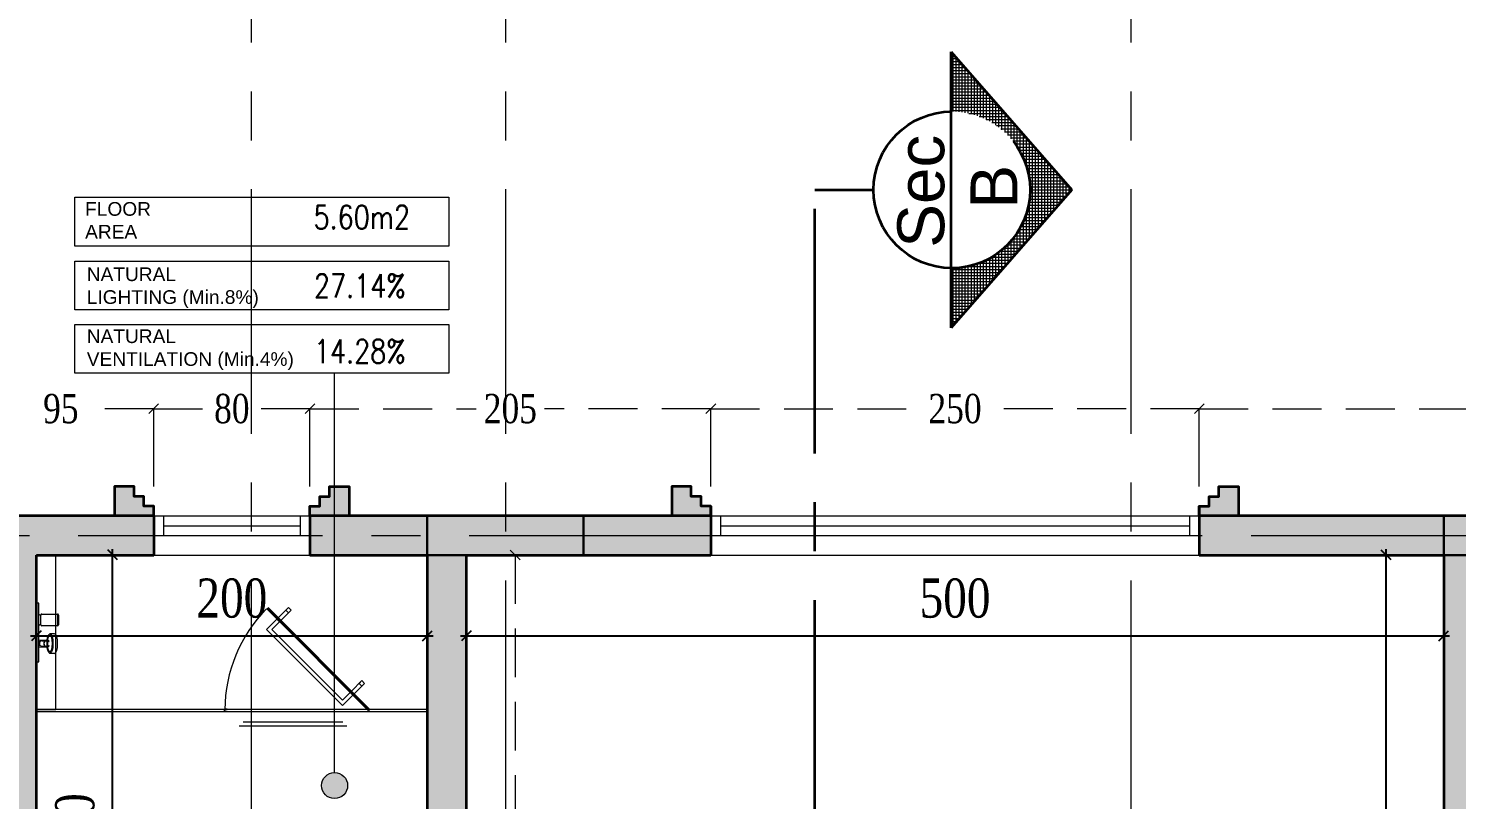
# Model space of a CAD drawing. Header units: inches. Extents: x -114 to 635, y -137 to 57.
# Drawn here: x 34.04 to 41.34, y 29.73 to 33.67 of the extents above; entities that cross this region are included whole.
import ezdxf
from ezdxf.enums import TextEntityAlignment as Align

# ---------------------------------------------------------------- set-up
doc = ezdxf.new("R2010")
doc.units = ezdxf.units.IN
doc.header["$MEASUREMENT"] = 0
doc.header["$PDMODE"] = 98
for name, pattern in [('( Hidden )', [0.375, 0.25, -0.125]), ('CENTER', [2, 1.25, -0.25, 0.25, -0.25]), ('CENTERX2', [4, 2.5, -0.5, 0.5, -0.5]), ('DASHED2', [0.375, 0.25, -0.125]), ('VILLA AXIS$0$CENTER', [2, 1.25, -0.25, 0.25, -0.25])]:
    doc.linetypes.add(name, pattern=pattern)
doc.layers.get('0').update_dxf_attribs({"lineweight": 5})
doc.layers.get('Defpoints').update_dxf_attribs({"lineweight": 5})
for name, color, linetype, lineweight in [('.', 14, 'Continuous', 9), ('A-SECTION LINE', 230, 'Continuous', 35), ('A-SECTION TAG', 230, 'Continuous', 5), ('COLUMNS HATCH', 1, 'Continuous', 5), ('DETAILS DIMENSION', 15, 'Continuous', 5), ('E-AX', 9, '( Hidden )', 0), ('E-C', 6, 'Continuous', 5), ('FIXTURE', 5, 'Continuous', 5), ('HATCH', 15, 'Continuous', 0), ('PROPOSED COLUMNS', 6, 'Continuous', 30), ('ROOM INFORMATION', 7, 'Continuous', 5), ('ROOMS DIMENSION', 3, 'Continuous', 5), ('TEXT ROOM INFORMATION', 1, 'Continuous', 5), ('WALL PROPOSED', 7, 'Continuous', 30), ('WINDOWS', 5, 'Continuous', 5)]:
    doc.layers.add(name, color=color, linetype=linetype, lineweight=lineweight)
doc.layers.add('AXIES', color=7, linetype='CENTER', lineweight=0, true_color=0x949596)
doc.styles.add('Arial', font='arial.ttf')
doc.styles.add('ROMANS-TITLE', font='ROMANS.shx', dxfattribs={"width": 0.8})
doc.styles.add('ST', font='times.ttf', dxfattribs={"width": 0.8})
doc.styles.get("Standard").update_dxf_attribs({"font": 'arial.ttf'})
doc.styles.add('style4', font='times.ttf', dxfattribs={"width": 0.8})
doc.dimstyles.new('DIM100-2', dxfattribs={"dimtxt": 0.2, "dimasz": 0.05, "dimexe": 0.1, "dimexo": 0.1, "dimgap": 0.09, "dimtad": 1, "dimdec": 0, "dimlfac": 100, "dimzin": 0, "dimdsep": 46, "dimtxsty": 'style4', "dimblk1": 'OBLIQUE', "dimblk2": 'OBLIQUE', "dimsah": 1, "dimcen": 0.09, "dimdle": 0.03, "dimse1": 1, "dimse2": 1, "dimclrd": 256, "dimclrt": 256, "dimadec": 0, "dimazin": 0, "dimtfac": 1, "dimtdec": 0, "dimtix": 1, "dimtmove": 2, "dimatfit": 3, "dimldrblk": 'OBLIQUE', "dimfxl": 1, "dimtolj": 1, "dimtzin": 0, "dimarcsym": 0})
doc.dimstyles.new('RASH PLAN', dxfattribs={"dimtxt": 0.15, "dimasz": 0.05, "dimexe": 0, "dimexo": 0.1, "dimgap": 0.05, "dimtad": 0, "dimdec": 0, "dimlfac": 100, "dimzin": 0, "dimdsep": 46, "dimtxsty": 'ST', "dimblk": 'OBLIQUE', "dimcen": 0.09, "dimclrd": 200, "dimclre": 6, "dimclrt": 1, "dimadec": 0, "dimazin": 0, "dimtfac": 1, "dimtdec": 0, "dimtmove": 1, "dimatfit": 3, "dimldrblk": 'OBLIQUE', "dimfxl": 0, "dimtolj": 1, "dimtzin": 0, "dimlwd": -1, "dimlwe": -1, "dimarcsym": 0})

# ---------------------------------------------------------------- blocks, each defined once
blk = doc.blocks.new('_Oblique')
at = {"color": 0, "lineweight": -2}
blk.add_line((-0.5, -0.5), (0.5, 0.5), dxfattribs=at)
blk = doc.blocks.new('*D134')
at = {"layer": 'Defpoints', "color": 0, "transparency": 16777216}
for p in [(34.6793, 31.7285), (33.729, 31.4805), (34.6793, 31.2305)]:
    blk.add_point(p, dxfattribs=at)
at = {"layer": 'DETAILS DIMENSION', "color": 6, "transparency": 16777216}
for p, q in [((33.729, 31.5805), (33.729, 31.7285)), ((34.6793, 31.3305), (34.6793, 31.7285))]:
    blk.add_line(p, q, dxfattribs=at)
at = {"layer": 'DETAILS DIMENSION', "color": 200, "linetype": 'DASHED2', "transparency": 16777216}
for p, q in [((33.729, 31.7285), (34.0749, 31.7285)), ((34.6793, 31.7285), (34.3334, 31.7285))]:
    blk.add_line(p, q, dxfattribs=at)
at = {"layer": 'DETAILS DIMENSION', "color": 200, "transparency": 16777216, "xscale": 0.05, "yscale": 0.05, "zscale": 0.05, "rotation": 180}
blk.add_blockref('_Oblique', (33.729, 31.7285), dxfattribs=at)
at = {"layer": 'DETAILS DIMENSION', "color": 200, "transparency": 16777216, "xscale": 0.05, "yscale": 0.05, "zscale": 0.05}
blk.add_blockref('_Oblique', (34.6793, 31.7285), dxfattribs=at)
at = {"layer": 'DETAILS DIMENSION', "color": 1, "transparency": 16777216, "insert": (34.2041, 31.7285), "char_height": 0.15, "attachment_point": 5, "style": 'ST'}
blk.add_mtext('\\A1;95', dxfattribs=at)
blk = doc.blocks.new('*D135')
at = {"layer": 'Defpoints', "color": 0, "transparency": 16777216}
for p in [(35.4785, 31.7285), (34.6793, 31.2305), (35.4785, 31.2305)]:
    blk.add_point(p, dxfattribs=at)
at = {"layer": 'DETAILS DIMENSION', "color": 6, "transparency": 16777216}
for p, q in [((34.6793, 31.3305), (34.6793, 31.7285)), ((35.4785, 31.3305), (35.4785, 31.7285))]:
    blk.add_line(p, q, dxfattribs=at)
at = {"layer": 'DETAILS DIMENSION', "color": 200, "linetype": 'DASHED2', "transparency": 16777216}
for p, q in [((34.6793, 31.7285), (34.9488, 31.7285)), ((35.4785, 31.7285), (35.209, 31.7285))]:
    blk.add_line(p, q, dxfattribs=at)
at = {"layer": 'DETAILS DIMENSION', "color": 200, "transparency": 16777216, "xscale": 0.05, "yscale": 0.05, "zscale": 0.05, "rotation": 180}
blk.add_blockref('_Oblique', (34.6793, 31.7285), dxfattribs=at)
at = {"layer": 'DETAILS DIMENSION', "color": 200, "transparency": 16777216, "xscale": 0.05, "yscale": 0.05, "zscale": 0.05}
blk.add_blockref('_Oblique', (35.4785, 31.7285), dxfattribs=at)
at = {"layer": 'DETAILS DIMENSION', "color": 1, "transparency": 16777216, "insert": (35.0789, 31.7285), "char_height": 0.15, "attachment_point": 5, "style": 'ST'}
blk.add_mtext('\\A1;80', dxfattribs=at)
blk = doc.blocks.new('*D136')
at = {"layer": 'Defpoints', "color": 0, "transparency": 16777216}
for p in [(37.529, 31.7285), (35.4785, 31.2305), (37.529, 31.2305)]:
    blk.add_point(p, dxfattribs=at)
at = {"layer": 'DETAILS DIMENSION', "color": 6, "transparency": 16777216}
for p, q in [((35.4785, 31.3305), (35.4785, 31.7285)), ((37.529, 31.3305), (37.529, 31.7285))]:
    blk.add_line(p, q, dxfattribs=at)
at = {"layer": 'DETAILS DIMENSION', "color": 200, "linetype": 'DASHED2', "transparency": 16777216}
for p, q in [((35.4785, 31.7285), (36.3286, 31.7285)), ((37.529, 31.7285), (36.6789, 31.7285))]:
    blk.add_line(p, q, dxfattribs=at)
at = {"layer": 'DETAILS DIMENSION', "color": 200, "transparency": 16777216, "xscale": 0.05, "yscale": 0.05, "zscale": 0.05, "rotation": 180}
blk.add_blockref('_Oblique', (35.4785, 31.7285), dxfattribs=at)
at = {"layer": 'DETAILS DIMENSION', "color": 200, "transparency": 16777216, "xscale": 0.05, "yscale": 0.05, "zscale": 0.05}
blk.add_blockref('_Oblique', (37.529, 31.7285), dxfattribs=at)
at = {"layer": 'DETAILS DIMENSION', "color": 1, "transparency": 16777216, "insert": (36.5038, 31.7285), "char_height": 0.15, "attachment_point": 5, "style": 'ST'}
blk.add_mtext('\\A1;205', dxfattribs=at)
blk = doc.blocks.new('*D137')
at = {"layer": 'Defpoints', "color": 0, "transparency": 16777216}
for p in [(40.0282, 31.7285), (37.529, 31.2305), (40.0282, 31.2305)]:
    blk.add_point(p, dxfattribs=at)
at = {"layer": 'DETAILS DIMENSION', "color": 6, "transparency": 16777216}
for p, q in [((37.529, 31.3305), (37.529, 31.7285)), ((40.0282, 31.3305), (40.0282, 31.7285))]:
    blk.add_line(p, q, dxfattribs=at)
at = {"layer": 'DETAILS DIMENSION', "color": 200, "linetype": 'DASHED2', "transparency": 16777216}
for p, q in [((37.529, 31.7285), (38.6008, 31.7285)), ((40.0282, 31.7285), (38.9564, 31.7285))]:
    blk.add_line(p, q, dxfattribs=at)
at = {"layer": 'DETAILS DIMENSION', "color": 200, "transparency": 16777216, "xscale": 0.05, "yscale": 0.05, "zscale": 0.05, "rotation": 180}
blk.add_blockref('_Oblique', (37.529, 31.7285), dxfattribs=at)
at = {"layer": 'DETAILS DIMENSION', "color": 200, "transparency": 16777216, "xscale": 0.05, "yscale": 0.05, "zscale": 0.05}
blk.add_blockref('_Oblique', (40.0282, 31.7285), dxfattribs=at)
at = {"layer": 'DETAILS DIMENSION', "color": 1, "transparency": 16777216, "insert": (38.7786, 31.7285), "char_height": 0.15, "attachment_point": 5, "style": 'ST'}
blk.add_mtext('\\A1;250', dxfattribs=at)
blk = doc.blocks.new('*D138')
at = {"layer": 'Defpoints', "color": 0, "transparency": 16777216}
for p in [(47.1785, 31.7285), (40.0282, 31.2305), (47.1785, 31.1805)]:
    blk.add_point(p, dxfattribs=at)
at = {"layer": 'DETAILS DIMENSION', "color": 6, "transparency": 16777216}
for p, q in [((40.0282, 31.3305), (40.0282, 31.7285)), ((47.1785, 31.2805), (47.1785, 31.7285))]:
    blk.add_line(p, q, dxfattribs=at)
at = {"layer": 'DETAILS DIMENSION', "color": 200, "linetype": 'DASHED2', "transparency": 16777216}
for p, q in [((40.0282, 31.7285), (43.4296, 31.7285)), ((47.1785, 31.7285), (43.7771, 31.7285))]:
    blk.add_line(p, q, dxfattribs=at)
at = {"layer": 'DETAILS DIMENSION', "color": 200, "transparency": 16777216, "xscale": 0.05, "yscale": 0.05, "zscale": 0.05, "rotation": 180}
blk.add_blockref('_Oblique', (40.0282, 31.7285), dxfattribs=at)
at = {"layer": 'DETAILS DIMENSION', "color": 200, "transparency": 16777216, "xscale": 0.05, "yscale": 0.05, "zscale": 0.05}
blk.add_blockref('_Oblique', (47.1785, 31.7285), dxfattribs=at)
at = {"layer": 'DETAILS DIMENSION', "color": 1, "transparency": 16777216, "insert": (43.6034, 31.7285), "char_height": 0.15, "attachment_point": 5, "style": 'ST'}
blk.add_mtext('\\A1;715', dxfattribs=at)
blk = doc.blocks.new('*D207')
at = {"layer": 'Defpoints', "color": 0, "transparency": 16777216}
for p in [(34.0791, 30.9805), (36.0787, 30.9805), (36.0787, 30.5672)]:
    blk.add_point(p, dxfattribs=at)
at = {"layer": 'ROOMS DIMENSION', "linetype": 'Continuous', "lineweight": -2, "transparency": 16777216}
blk.add_line((34.0491, 30.5672), (36.1087, 30.5672), dxfattribs=at)
at = {"layer": 'ROOMS DIMENSION', "lineweight": -2, "transparency": 16777216, "xscale": 0.05, "yscale": 0.05, "zscale": 0.05, "rotation": 180}
blk.add_blockref('_Oblique', (34.0791, 30.5672), dxfattribs=at)
at = {"layer": 'ROOMS DIMENSION', "lineweight": -2, "transparency": 16777216, "xscale": 0.05, "yscale": 0.05, "zscale": 0.05}
blk.add_blockref('_Oblique', (36.0787, 30.5672), dxfattribs=at)
at = {"layer": 'ROOMS DIMENSION', "transparency": 16777216, "insert": (35.0789, 30.759), "char_height": 0.2, "attachment_point": 5, "style": 'style4'}
blk.add_mtext('\\A1;200', dxfattribs=at)
blk = doc.blocks.new('*D208')
at = {"layer": 'Defpoints', "color": 0, "transparency": 16777216}
for p in [(36.2787, 30.9805), (41.2786, 30.9805), (41.2786, 30.5672)]:
    blk.add_point(p, dxfattribs=at)
at = {"layer": 'ROOMS DIMENSION', "linetype": 'Continuous', "lineweight": -2, "transparency": 16777216}
blk.add_line((36.2487, 30.5672), (41.3086, 30.5672), dxfattribs=at)
at = {"layer": 'ROOMS DIMENSION', "lineweight": -2, "transparency": 16777216, "xscale": 0.05, "yscale": 0.05, "zscale": 0.05, "rotation": 180}
blk.add_blockref('_Oblique', (36.2787, 30.5672), dxfattribs=at)
at = {"layer": 'ROOMS DIMENSION', "lineweight": -2, "transparency": 16777216, "xscale": 0.05, "yscale": 0.05, "zscale": 0.05}
blk.add_blockref('_Oblique', (41.2786, 30.5672), dxfattribs=at)
at = {"layer": 'ROOMS DIMENSION', "transparency": 16777216, "insert": (38.7786, 30.759), "char_height": 0.2, "attachment_point": 5, "style": 'style4'}
blk.add_mtext('\\A1;500', dxfattribs=at)
blk = doc.blocks.new('*D236')
at = {"layer": 'Defpoints', "color": 0, "transparency": 16777216}
for p in [(36.2787, 30.9805), (36.5282, 30.9805), (36.2787, 27.6797)]:
    blk.add_point(p, dxfattribs=at)
at = {"layer": 'DETAILS DIMENSION', "color": 6, "transparency": 16777216}
for p, q in [((36.3787, 30.9805), (36.5282, 30.9805)), ((36.3787, 27.6797), (36.5282, 27.6797))]:
    blk.add_line(p, q, dxfattribs=at)
at = {"layer": 'DETAILS DIMENSION', "color": 200, "linetype": 'DASHED2', "transparency": 16777216}
for p, q in [((36.5282, 30.9805), (36.5282, 29.5062)), ((36.5282, 27.6797), (36.5282, 29.1539))]:
    blk.add_line(p, q, dxfattribs=at)
at = {"layer": 'DETAILS DIMENSION', "color": 200, "transparency": 16777216, "xscale": 0.05, "yscale": 0.05, "zscale": 0.05}
for p, rotation in [((36.5282, 30.9805), 90), ((36.5282, 27.6797), 270)]:
    blk.add_blockref('_Oblique', p, dxfattribs=dict(at, rotation=rotation))
at = {"layer": 'DETAILS DIMENSION', "color": 1, "transparency": 16777216, "insert": (36.5282, 29.3301), "char_height": 0.15, "attachment_point": 5, "rotation": 90, "style": 'ST'}
blk.add_mtext('\\A1;330', dxfattribs=at)
blk = doc.blocks.new('*D274')
at = {"layer": 'Defpoints', "color": 0, "transparency": 16777216}
for p in [(34.0791, 30.9813), (34.4687, 30.9813), (34.0791, 28.18)]:
    blk.add_point(p, dxfattribs=at)
at = {"layer": 'ROOMS DIMENSION', "linetype": 'Continuous', "lineweight": -2, "transparency": 16777216}
blk.add_line((34.4687, 28.15), (34.4687, 31.0113), dxfattribs=at)
at = {"layer": 'ROOMS DIMENSION', "lineweight": -2, "transparency": 16777216, "xscale": 0.05, "yscale": 0.05, "zscale": 0.05}
for p, rotation in [((34.4687, 30.9813), 90), ((34.4687, 28.18), 270)]:
    blk.add_blockref('_Oblique', p, dxfattribs=dict(at, rotation=rotation))
at = {"layer": 'ROOMS DIMENSION', "transparency": 16777216, "insert": (34.2769, 29.5807), "char_height": 0.2, "attachment_point": 5, "rotation": 90, "style": 'style4'}
blk.add_mtext('\\A1;280', dxfattribs=at)
blk = doc.blocks.new('*D277')
at = {"layer": 'Defpoints', "color": 0, "transparency": 16777216}
for p in [(40.9842, 30.9805), (41.2786, 30.9805), (41.2786, 25.9801)]:
    blk.add_point(p, dxfattribs=at)
at = {"layer": 'ROOMS DIMENSION', "linetype": 'Continuous', "lineweight": -2, "transparency": 16777216}
blk.add_line((40.9842, 25.9501), (40.9842, 31.0105), dxfattribs=at)
at = {"layer": 'ROOMS DIMENSION', "lineweight": -2, "transparency": 16777216, "xscale": 0.05, "yscale": 0.05, "zscale": 0.05}
for p, rotation in [((40.9842, 30.9805), 90), ((40.9842, 25.9801), 270)]:
    blk.add_blockref('_Oblique', p, dxfattribs=dict(at, rotation=rotation))
at = {"layer": 'ROOMS DIMENSION', "transparency": 16777216, "insert": (40.7925, 28.4803), "char_height": 0.2, "attachment_point": 5, "rotation": 90, "style": 'style4'}
blk.add_mtext('\\A1;500', dxfattribs=at)
blk = doc.blocks.new('DASLASDLASLDASLASDLASLQWELQWELQWELQWELQ')
at = {"layer": 'AXIES', "linetype": 'CENTERX2', "ltscale": 0.5}
for p, q in [((35.1783, -578.2063), (35.1783, -610.1736)), ((36.4786, -578.2063), (36.4786, -610.1736)), ((39.6784, -578.2063), (39.6784, -610.1736)), ((20.2934, -581.9767), (52.6834, -581.9767))]:
    blk.add_line(p, q, dxfattribs=at)
blk = doc.blocks.new('QWEQWLDASLLDLQLEQWLDASLELQWLQELQWLE')
at = {"layer": 'COLUMNS HATCH', "ltscale": 300}
for points in [[(939.4903, -41.9196), (939.4903, -42.1196), (938.6903, -42.1196), (938.6903, -41.9196)], [(945.0901, -41.9196), (945.0901, -42.1196), (943.8901, -42.1196), (943.8901, -41.9196)]]:
    blk.add_hatch(color=256, dxfattribs=at).paths.add_polyline_path(points)
at = {"layer": 'PROPOSED COLUMNS'}
for points in [[(939.4903, -41.9196), (939.4903, -42.1196), (938.6903, -42.1196), (938.6903, -41.9196)], [(945.0901, -41.9196), (945.0901, -42.1196), (943.8901, -42.1196), (943.8901, -41.9196)]]:
    blk.add_lwpolyline(points, close=True, dxfattribs=at)
blk = doc.blocks.new('Room Info')
at = {"layer": 'TEXT ROOM INFORMATION', "ltscale": 5}
for tag, p in [('FLR_AREA', (17, 833.5)), ('NAT_LIGHT', (19, 482.5)), ('NAT_VENT', (19, 147.5))]:
    blk.add_attdef(tag, p, '', height=180, dxfattribs=at)

msp = doc.modelspace()

# ---------------------------------------------------------------- hatches: boundary and pattern name
at = {"layer": '.'}
h = msp.add_hatch(color=9, dxfattribs=at)
h.dxf.hatch_style = 1
edge = h.paths.add_edge_path()
edge.add_arc((35.6045, 29.8016), 0.0666, 0, 360)
at = {"layer": 'HATCH'}
h = msp.add_hatch(dxfattribs=at)
h.set_pattern_fill('ANSI37', color=256, scale=0.125165, angle=2115, style=0)
h.set_pattern_definition([(360, (22.637594, 88.874711), (1e-16, 0.015645583), []), (90, (22.637594, 88.874711), (-0.015645583, 1e-16), [])])
h.paths.add_polyline_path([(39.3762, 32.8481), (38.7583, 32.1429), (38.7583, 32.4476, 0.002362), (38.7621, 32.4476, 1), (38.7621, 33.2486, 0.002362), (38.7583, 33.2486), (38.7583, 33.5534)])
at = {"layer": 'HATCH', "true_color": 0x939598}
h = msp.add_hatch(color=252, dxfattribs=at)
h.dxf.hatch_style = 1
h.paths.add_polyline_path([(34.6293, 31.2805), (34.5793, 31.2805), (34.5793, 31.3305), (34.4793, 31.3305), (34.4793, 31.1805), (34.6793, 31.1805), (34.6793, 31.2305), (34.6293, 31.2305)])
h = msp.add_hatch(color=252, dxfattribs=at)
h.dxf.hatch_style = 1
h.paths.add_polyline_path([(35.6785, 31.3305), (35.5785, 31.3305), (35.5785, 31.2805), (35.5285, 31.2805), (35.5285, 31.2305), (35.4785, 31.2305), (35.4785, 31.1805), (35.6785, 31.1805)])
h = msp.add_hatch(color=252, dxfattribs=at)
h.dxf.hatch_style = 1
h.paths.add_polyline_path([(37.479, 31.2805), (37.429, 31.2805), (37.429, 31.3305), (37.329, 31.3305), (37.329, 31.1805), (37.529, 31.1805), (37.529, 31.2305), (37.479, 31.2305)])
h = msp.add_hatch(color=252, dxfattribs=at)
h.dxf.hatch_style = 1
h.paths.add_polyline_path([(40.2282, 31.3305), (40.1282, 31.3305), (40.1282, 31.2805), (40.0782, 31.2805), (40.0782, 31.2305), (40.0282, 31.2305), (40.0282, 31.1805), (40.2282, 31.1805)])
h = msp.add_hatch(color=252, dxfattribs=at)
h.dxf.hatch_style = 1
h.paths.add_polyline_path([(34.6793, 31.1805), (33.029, 31.1805), (33.029, 30.9805), (33.8791, 30.9805), (33.8791, 25.9801), (31.3796, 25.9801), (31.3796, 26.5797), (31.1796, 26.5797), (31.1796, 25.9801), (26.9785, 25.9805), (26.9785, 25.7805), (27.0786, 25.7801), (27.0786, 25.5811), (27.1936, 25.5811), (27.2786, 25.5811), (27.2786, 25.7801), (33.0786, 25.7801), (33.0786, 23.9796), (32.8786, 23.9796), (32.8786, 23.7796), (33.2786, 23.7796), (33.2786, 23.9796), (33.2786, 25.7801), (36.0784, 25.7801), (36.0784, 24.9796), (36.1634, 24.9796), (36.2784, 24.9796), (36.2784, 25.7801), (38.5789, 25.7801), (38.5789, 23.9796), (36.2784, 23.9796), (36.2784, 24.0796), (36.1634, 24.0796), (36.0784, 24.0796), (36.0784, 23.9796), (36.0784, 23.7796), (39.479, 23.7796), (39.479, 23.9796), (38.7789, 23.9796), (38.7789, 25.7801), (40.0784, 25.7801), (40.0784, 25.9801), (36.2787, 25.9801), (36.2787, 26.5797), (36.0787, 26.5797), (36.0787, 25.9801), (34.0791, 25.9801), (34.0791, 27.98), (35.0783, 27.98), (35.0783, 28.065), (35.0783, 28.18), (34.0791, 28.18), (34.0791, 30.9805), (34.6793, 30.9805)])
h = msp.add_hatch(color=252, dxfattribs=at)
h.dxf.hatch_style = 1
h.paths.add_polyline_path([(36.2787, 30.9805), (37.529, 30.9805), (37.529, 31.1805), (35.4785, 31.1805), (35.4785, 30.9805), (36.0787, 30.9805), (36.0787, 28.18), (35.9783, 28.18), (35.9783, 28.065), (35.9783, 27.98), (36.0787, 27.98), (36.0787, 27.6797), (36.2787, 27.6797)])
h = msp.add_hatch(color=252, dxfattribs=at)
h.dxf.hatch_style = 1
h.paths.add_polyline_path([(47.1785, 31.1805), (40.0282, 31.1805), (40.0282, 30.9805), (41.2786, 30.9805), (41.2786, 25.9801), (41.1784, 25.9801), (41.1784, 25.8951), (41.1784, 25.7801), (41.2786, 25.7801), (41.2786, 25.1795), (41.4786, 25.1795), (41.4786, 28.7794), (42.1786, 28.7794), (42.1786, 28.9794), (41.4786, 28.9794), (41.4786, 30.9805), (43.9788, 30.9805), (43.9788, 29.9822), (44.0638, 29.9822), (44.1788, 29.9822), (44.1788, 30.9805), (46.9785, 30.9805), (46.9785, 30.3796), (47.1785, 30.3796), (47.1785, 30.9805)])

# ---------------------------------------------------------------- linework, layer by layer
at = {"layer": 'A-SECTION LINE', "linetype": 'VILLA AXIS$0$CENTER'}
msp.add_line((38.0616, 32.8481), (38.3616, 32.8481), dxfattribs=at)
at = {"layer": 'A-SECTION LINE', "linetype": 'VILLA AXIS$0$CENTER', "ltscale": 1.5}
msp.add_lwpolyline([(39.3762, 32.8481), (38.7583, 32.1429), (38.7583, 33.5534)], close=True, dxfattribs=at)
at = {"layer": 'A-SECTION LINE', "linetype": 'VILLA AXIS$0$CENTER'}
msp.add_lwpolyline([(38.0616, 5.5005), (38.0616, 32.8481)], dxfattribs=at)
at = {"layer": 'A-SECTION LINE', "linetype": 'VILLA AXIS$0$CENTER', "ltscale": 1.5}
msp.add_circle((38.7621, 32.8481), 0.4005, dxfattribs=at)
at = {"layer": 'FIXTURE'}
for p, q in [((35.7784, 30.1831), (35.2574, 30.7049)), ((35.2601, 30.7093), (35.7827, 30.186)), ((35.2645, 30.7119), (35.7855, 30.1902)), ((35.3689, 30.7128), (35.3159, 30.6598)), ((35.3831, 30.6987), (35.33, 30.6457)), ((34.1021, 30.6236), (34.1021, 30.674)), ((34.1021, 30.6238), (34.1021, 30.6738)), ((34.1071, 30.6788), (34.1871, 30.6788)), ((34.1871, 30.6188), (34.1071, 30.6188)), ((34.1871, 30.6788), (34.1871, 30.6188)), ((34.1921, 30.6738), (34.1921, 30.6238)), ((35.2558, 30.5997), (35.3088, 30.6527)), ((35.2841, 30.5997), (35.323, 30.6386)), ((35.323, 30.6386), (35.3088, 30.6527)), ((35.33, 30.6457), (35.3159, 30.6598)), ((35.6447, 30.2108), (35.2558, 30.5997)), ((35.6447, 30.2391), (35.2841, 30.5997)), ((35.7437, 30.3381), (35.6907, 30.285)), ((35.7578, 30.3239), (35.7048, 30.2709)), ((35.6447, 30.2391), (35.6836, 30.278)), ((35.6447, 30.2108), (35.6977, 30.2638)), ((35.6836, 30.278), (35.6977, 30.2638)), ((35.6907, 30.285), (35.7048, 30.2709)), ((35.0251, 30.1923), (35.0421, 30.1925)), ((35.0251, 30.1923), (35.0251, 30.1918)), ((35.0251, 30.1918), (35.0421, 30.1915)), ((35.0551, 30.1915), (35.0421, 30.1925)), ((35.0421, 30.1795), (35.0421, 30.1915)), ((35.0421, 30.183), (35.0421, 30.189)), ((35.0421, 30.1795), (35.0551, 30.1804)), ((35.0431, 30.1805), (35.0431, 30.1915)), ((35.0451, 30.1914), (35.0431, 30.1915)), ((35.0451, 30.1914), (35.0431, 30.1915)), ((35.0451, 30.191), (35.0431, 30.189)), ((35.0431, 30.183), (35.0431, 30.189)), ((35.0431, 30.183), (35.0451, 30.181)), ((35.0451, 30.1806), (35.0431, 30.1805)), ((35.0451, 30.191), (35.0451, 30.1914)), ((35.0451, 30.191), (35.0451, 30.1914)), ((35.0451, 30.191), (35.0456, 30.191)), ((35.0451, 30.191), (35.0456, 30.191)), ((35.0451, 30.1806), (35.0451, 30.181)), ((35.0451, 30.181), (35.0456, 30.181)), ((35.0456, 30.191), (35.0456, 30.1913)), ((35.0516, 30.1911), (35.0456, 30.1913)), ((35.0456, 30.191), (35.0456, 30.1913)), ((35.0456, 30.1806), (35.0456, 30.181)), ((35.0516, 30.1809), (35.0456, 30.1806)), ((35.0516, 30.1911), (35.0516, 30.191)), ((35.0516, 30.191), (35.0521, 30.191)), ((35.0516, 30.1809), (35.0516, 30.181)), ((35.0516, 30.181), (35.0521, 30.181)), ((35.0516, 30.1809), (35.0516, 30.181)), ((35.0516, 30.181), (35.0521, 30.181)), ((35.0551, 30.191), (35.0521, 30.1911)), ((35.0521, 30.191), (35.0521, 30.1911)), ((35.0521, 30.181), (35.0521, 30.1809)), ((35.0521, 30.181), (35.0521, 30.1809)), ((35.0551, 30.1809), (35.0521, 30.1809)), ((35.0551, 30.1915), (35.0551, 30.191)), ((35.0551, 30.1809), (35.0551, 30.1804)), ((35.0551, 30.1809), (35.0551, 30.1804)), ((35.6668, 30.106), (35.1168, 30.106)), ((35.6468, 30.126), (35.1368, 30.126))]:
    msp.add_line(p, q, dxfattribs=at)
for points in [[(34.0791, 30.9813), (34.0791, 30.191), (34.1791, 30.191), (34.1791, 30.9813)], [(35.3831, 30.6987), (35.3689, 30.7128)], [(35.3131, 30.6485), (35.3201, 30.6556)], [(35.3187, 30.6428), (35.3258, 30.6499)], [(34.0921, 30.5462), (34.1317, 30.545)], [(34.0921, 30.5462), (34.0921, 30.5092)], [(34.1087, 30.5417), (34.1342, 30.5417)], [(34.1421, 30.5374), (34.1444, 30.5394)], [(34.1724, 30.5777), (34.1486, 30.5777)], [(34.0921, 30.5092), (34.1317, 30.5104)], [(34.1087, 30.5137), (34.1343, 30.5137)], [(34.1421, 30.518), (34.1444, 30.516)], [(34.1724, 30.4777), (34.1486, 30.4777)], [(35.7437, 30.3381), (35.7578, 30.3239)], [(35.6878, 30.2737), (35.6949, 30.2808)], [(35.6935, 30.2681), (35.7006, 30.2751)], [(36.0796, 30.191), (34.0791, 30.191)], [(34.0791, 30.181), (36.0796, 30.181)]]:
    msp.add_lwpolyline(points, dxfattribs=at)
for points in [[(34.0791, 30.4344), (34.0921, 30.4344), (34.0921, 30.7344), (34.0791, 30.7344)], [(35.3831, 30.6987), (35.3689, 30.7128), (35.3548, 30.6987), (35.3689, 30.6846)], [(35.7437, 30.3381), (35.7578, 30.3239), (35.7437, 30.3098), (35.7296, 30.3239)]]:
    msp.add_lwpolyline(points, close=True, dxfattribs=at)
for centre, radius, start, end in [((35.7827, 30.186), 0.7396, 135.38737, 179.61263), ((34.0993, 30.6809), 0.00746, 196.2966, 292.40251), ((34.0993, 30.6167), 0.00746, 67.59749, 163.7034), ((34.1071, 30.6738), 0.005, 90, 180), ((34.1071, 30.6238), 0.005, 180, 270), ((34.1871, 30.6738), 0.005, 0, 90), ((34.1871, 30.6238), 0.005, 270, 0), ((34.1087, 30.5277), 0.014, 90, 272.24419), ((34.1317, 30.5277), 0.0153, 42.78396, 317.21604), ((34.1317, 30.5277), 0.0143, 42.78396, 317.21604), ((34.1317, 30.5277), 0.0173, 42.78396, 90), ((34.1317, 30.5277), 0.0173, 270, 317.21604)]:
    msp.add_arc(centre, radius, start, end, dxfattribs=at)
for centre, major_axis, ratio in [((34.1486, 30.5277), (0, 0.05), 0.298895), ((34.1479, 30.5277), (0, 0.0429), 0.257242)]:
    msp.add_ellipse(centre, major_axis=major_axis, ratio=ratio, dxfattribs=at)
msp.add_ellipse((34.1724, 30.5277), major_axis=(0, 0.05), ratio=0.298895, start_param=3.141593, end_param=6.283185, dxfattribs=at)
at = {"layer": 'ROOM INFORMATION', "ltscale": 5}
msp.add_line((35.6045, 29.8681), (35.6045, 31.91), dxfattribs=at)
for points in [[(34.2758, 32.8105), (36.1892, 32.8105), (36.1892, 32.5605), (34.2758, 32.5605)], [(34.2758, 32.484), (36.1892, 32.484), (36.1892, 32.234), (34.2758, 32.234)], [(34.2758, 32.16), (36.1892, 32.16), (36.1892, 31.91), (34.2758, 31.91)]]:
    msp.add_lwpolyline(points, close=True, dxfattribs=at)
msp.add_circle((35.6045, 29.8016), 0.0666, dxfattribs=at)
at = {"layer": 'WALL PROPOSED', "linetype": 'Continuous', "lineweight": 35}
for p, q in [((37.529, 31.2305), (37.529, 30.9805)), ((40.0282, 31.2305), (40.0282, 30.9805)), ((34.6793, 31.1805), (34.6793, 30.9805)), ((35.4785, 31.1805), (35.4785, 30.9805))]:
    msp.add_line(p, q, dxfattribs=at)
at = {"layer": 'WALL PROPOSED', "linetype": 'Continuous', "lineweight": 35, "flags": 128}
for points in [[(34.6793, 31.1805), (34.6793, 31.2305), (34.6293, 31.2305), (34.6293, 31.2805), (34.5793, 31.2805), (34.5793, 31.3305), (34.4793, 31.3305), (34.4793, 31.1805)], [(35.4785, 31.1805), (35.4785, 31.2305), (35.5285, 31.2305), (35.5285, 31.2805), (35.5785, 31.2805), (35.5785, 31.3305), (35.6785, 31.3305), (35.6785, 31.1805)], [(37.529, 31.1805), (37.529, 31.2305), (37.479, 31.2305), (37.479, 31.2805), (37.429, 31.2805), (37.429, 31.3305), (37.329, 31.3305), (37.329, 31.1805)], [(40.0282, 31.1805), (40.0282, 31.2305), (40.0782, 31.2305), (40.0782, 31.2805), (40.1282, 31.2805), (40.1282, 31.3305), (40.2282, 31.3305), (40.2282, 31.1805)], [(34.6793, 31.1805), (33.029, 31.1805)], [(37.529, 31.1805), (35.4785, 31.1805)], [(47.1785, 31.1805), (40.0282, 31.1805)], [(34.0791, 30.9805), (34.6793, 30.9805)], [(34.0791, 28.18), (34.0791, 30.9805)], [(35.4785, 30.9805), (36.0787, 30.9805)], [(36.0787, 30.9805), (36.0787, 28.18)], [(36.2787, 30.9805), (37.529, 30.9805)], [(36.2787, 27.6797), (36.2787, 30.9805)], [(40.0282, 30.9805), (41.2786, 30.9805)], [(41.2786, 30.9805), (41.2786, 25.9801)]]:
    msp.add_lwpolyline(points, dxfattribs=at)
at = {"layer": 'WINDOWS'}
for p, q in [((34.6793, 31.1805), (35.4785, 31.1805)), ((34.7293, 31.1805), (34.7293, 31.0805)), ((34.7293, 31.1305), (35.4285, 31.1305)), ((35.4285, 31.1805), (35.4285, 31.0805)), ((37.529, 31.1805), (40.0282, 31.1805)), ((37.579, 31.1805), (37.579, 31.0805)), ((37.579, 31.1305), (39.9782, 31.1305)), ((39.9782, 31.1805), (39.9782, 31.0805)), ((34.6793, 31.0805), (35.4785, 31.0805)), ((37.529, 31.0805), (40.0282, 31.0805)), ((34.6793, 30.9805), (35.4785, 30.9805)), ((37.529, 30.9805), (40.0282, 30.9805))]:
    msp.add_line(p, q, dxfattribs=at)

# ---------------------------------------------------------------- block references
at = {"layer": 'E-AX'}
msp.add_blockref('DASLASDLASLDASLASDLASLQWELQWELQWELQWELQ', (0, 613.0572), dxfattribs=at)
at = {"layer": 'E-C', "linetype": 'ByBlock'}
msp.add_blockref('QWEQWLDASLLDLQLEQWLDASLELQWLQELQWLE', (-902.6116, 73.1001), dxfattribs=at)
at = {"layer": 'TEXT ROOM INFORMATION'}
ref = msp.add_blockref('Room Info', (35.4798, 31.935), dxfattribs=dict(at, xscale=0.001, yscale=0.001, zscale=0.001))
ref.add_attrib('FLR_AREA', '5.60m2', dxfattribs={"ltscale": 5, "height": 0.12, "style": 'ROMANS-TITLE', "width": 0.8}).set_placement((35.4968, 32.7685), align=Align.TOP_LEFT)
ref.add_attrib('NAT_LIGHT', '27.14%', dxfattribs={"ltscale": 5, "height": 0.12, "style": 'ROMANS-TITLE', "width": 0.8}).set_placement((35.4988, 32.4175), align=Align.TOP_LEFT)
ref.add_attrib('NAT_VENT', '14.28%', dxfattribs={"ltscale": 5, "height": 0.12, "style": 'ROMANS-TITLE', "width": 0.8}).set_placement((35.4988, 32.0825), align=Align.TOP_LEFT)

# ---------------------------------------------------------------- texts
at = {"layer": 'A-SECTION TAG', "style": 'Arial'}
for s, p in [('Sec', (38.7234, 32.552, -0.0005)), ('B', (39.0975, 32.7523))]:
    msp.add_text(s, height=0.24, rotation=90, dxfattribs=at).set_placement(p)
at = {"layer": 'ROOM INFORMATION', "ltscale": 5, "char_height": 0.07, "attachment_point": 1}
for s, insert in [('{\\C7;FLOOR\\PAREA}', (34.3283, 32.7855)), ('{\\C7;NATURAL\\PLIGHTING (Min.8%)}', (34.3368, 32.4515)), ('{\\C7;NATURAL\\PVENTILATION (Min.4%)}', (34.3368, 32.1345))]:
    msp.add_mtext_dynamic_manual_height_columns(s, width=1.51509, gutter_width=0.9, heights=[0], dxfattribs=dict(at, insert=insert))

# ---------------------------------------------------------------- dimensions: what is measured, and where the dimension line sits
at = {"layer": 'DETAILS DIMENSION'}
for base, p1, p2, picture, middle in [((34.6793, 31.7285), (33.729, 31.4805), (34.6793, 31.2305), '*D134', (34.2041, 31.7285)), ((35.4785, 31.7285), (34.6793, 31.2305), (35.4785, 31.2305), '*D135', (35.0789, 31.7285)), ((37.529, 31.7285), (35.4785, 31.2305), (37.529, 31.2305), '*D136', (36.5038, 31.7285)), ((40.0282, 31.7285), (37.529, 31.2305), (40.0282, 31.2305), '*D137', (38.7786, 31.7285)), ((47.1785, 31.7285), (40.0282, 31.2305), (47.1785, 31.1805), '*D138', (43.6034, 31.7285))]:
    dim = msp.add_linear_dim(base=base, p1=p1, p2=p2, dimstyle='RASH PLAN', dxfattribs=at)
    dim.commit()
    dim.dimension.update_dxf_attribs({"geometry": picture, "text_midpoint": middle})
dim = msp.add_linear_dim(base=(36.5282, 30.9805), p1=(36.2787, 27.6797), p2=(36.2787, 30.9805), angle=90, dimstyle='RASH PLAN', dxfattribs=at)
dim.commit()
dim.dimension.update_dxf_attribs({"geometry": '*D236', "text_midpoint": (36.5282, 29.3301)})
at = {"layer": 'ROOMS DIMENSION'}
for base, p1, p2, picture, middle in [((36.0787, 30.5672), (34.0791, 30.9805), (36.0787, 30.9805), '*D207', (35.0789, 30.759)), ((41.2786, 30.5672), (36.2787, 30.9805), (41.2786, 30.9805), '*D208', (38.7786, 30.759))]:
    dim = msp.add_linear_dim(base=base, p1=p1, p2=p2, dimstyle='DIM100-2', dxfattribs=at)
    dim.commit()
    dim.dimension.update_dxf_attribs({"geometry": picture, "text_midpoint": middle})
for base, p1, p2, picture, middle in [((34.4687, 30.9813), (34.0791, 28.18), (34.0791, 30.9813), '*D274', (34.2769, 29.5807)), ((40.9842, 30.9805), (41.2786, 25.9801), (41.2786, 30.9805), '*D277', (40.7925, 28.4803))]:
    dim = msp.add_linear_dim(base=base, p1=p1, p2=p2, angle=90, dimstyle='DIM100-2', dxfattribs=at)
    dim.commit()
    dim.dimension.update_dxf_attribs({"geometry": picture, "text_midpoint": middle})

doc.saveas('drawing.dxf')
